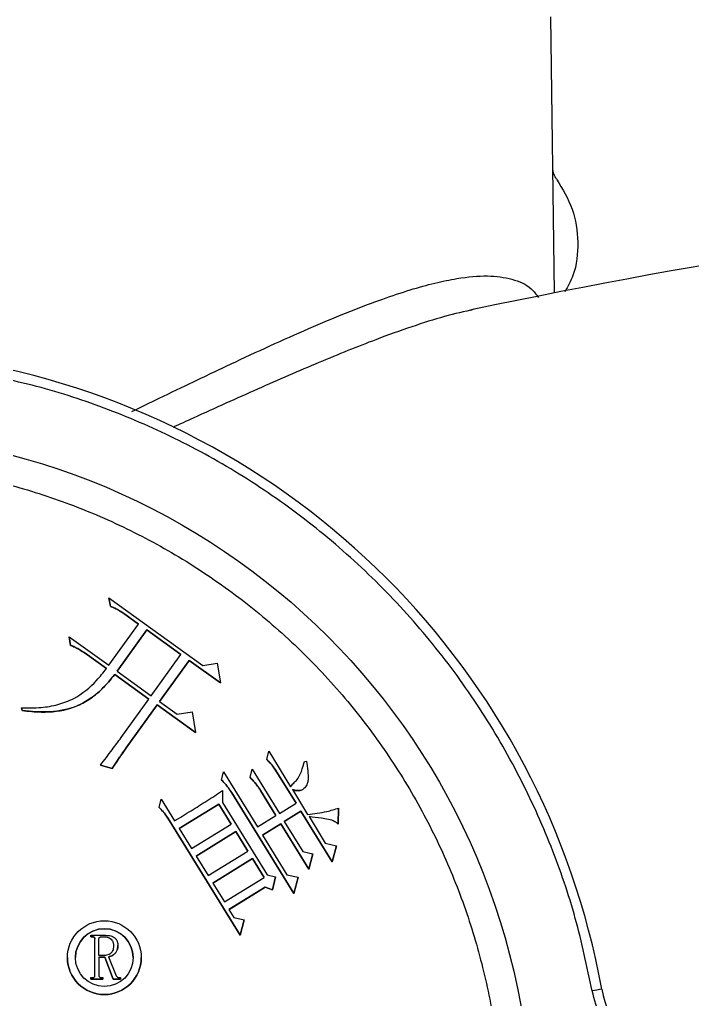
# Model space of a CAD drawing. Header units: millimetres. Extents: x 2344 to 4024, y 1094 to 2282.
# Drawn here: x 3557.1 to 3626.2, y 2040 to 2140.7 of the extents above; entities that cross this region are included whole.
import ezdxf

# ---------------------------------------------------------------- set-up
doc = ezdxf.new("R2010")
doc.units = ezdxf.units.MM

msp = doc.modelspace()

# ---------------------------------------------------------------- linework, layer by layer
at = {"color": 7, "linetype": 'Continuous', "lineweight": 25}
for p, q in [((3612, 2112.633), (3611.629, 2140.998)), ((3603.348, 2110.862), (3603.546, 2110.898)), ((3566.384, 2080.426), (3566.24, 2081.3)), ((3566.24, 2081.3), (3575.902, 2074.357)), ((3566.24, 2081.3), (3566.24, 2081.298)), ((3566.24, 2081.298), (3566.384, 2080.424)), ((3566.384, 2080.426), (3566.384, 2080.424)), ((3569.276, 2078.605), (3567.863, 2079.62)), ((3567.863, 2079.62), (3567.863, 2079.618)), ((3567.863, 2079.618), (3569.275, 2078.604)), ((3566.229, 2074.367), (3569.276, 2078.605)), ((3562.305, 2076.417), (3562.161, 2077.29)), ((3562.161, 2077.29), (3566.229, 2074.367)), ((3562.161, 2077.29), (3562.161, 2077.288)), ((3562.161, 2077.288), (3562.305, 2076.415)), ((3570.123, 2077.997), (3567.077, 2073.759)), ((3567.078, 2073.758), (3570.123, 2077.994)), ((3573.627, 2075.48), (3570.123, 2077.997)), ((3570.123, 2077.997), (3570.123, 2077.994)), ((3570.123, 2077.994), (3573.626, 2075.478)), ((3562.305, 2076.417), (3562.305, 2076.415)), ((3565.985, 2074.028), (3563.782, 2075.611)), ((3563.782, 2075.611), (3563.782, 2075.608)), ((3563.782, 2075.608), (3565.985, 2074.026)), ((3570.58, 2071.242), (3573.627, 2075.48)), ((3574.474, 2074.871), (3571.428, 2070.633)), ((3571.429, 2070.632), (3574.474, 2074.869)), ((3577.695, 2072.554), (3574.474, 2074.871)), ((3574.474, 2074.871), (3574.474, 2074.869)), ((3574.474, 2074.869), (3577.695, 2072.552)), ((3575.902, 2074.357), (3577.361, 2074.593)), ((3577.361, 2074.593), (3577.695, 2072.554)), ((3570.336, 2070.902), (3566.833, 2073.42)), ((3566.833, 2073.42), (3566.833, 2073.417)), ((3566.833, 2073.417), (3570.335, 2070.901)), ((3567.077, 2073.759), (3570.58, 2071.242)), ((3577.695, 2072.554), (3577.695, 2072.552)), ((3557.319, 2069.716), (3557.27, 2070.009)), ((3557.27, 2070.009), (3557.27, 2070.006)), ((3557.27, 2070.006), (3557.319, 2069.714)), ((3567.493, 2066.947), (3570.336, 2070.902)), ((3571.184, 2070.294), (3568.017, 2065.886)), ((3568.017, 2065.884), (3571.184, 2070.292)), ((3575.14, 2067.45), (3571.184, 2070.294)), ((3571.184, 2070.294), (3571.184, 2070.292)), ((3571.184, 2070.292), (3575.14, 2067.448)), ((3571.428, 2070.633), (3573.236, 2069.333)), ((3557.319, 2069.716), (3557.319, 2069.714)), ((3573.236, 2069.333), (3574.79, 2069.587)), ((3574.79, 2069.587), (3575.14, 2067.45)), ((3575.14, 2067.45), (3575.14, 2067.448)), ((3568.017, 2065.886), (3568.017, 2065.884)), ((3582.446, 2064.691), (3582.651, 2065.549)), ((3582.651, 2065.549), (3584.904, 2061.886)), ((3566.571, 2063.754), (3565.366, 2064.104)), ((3565.366, 2064.104), (3565.366, 2064.102)), ((3565.366, 2064.102), (3566.571, 2063.752)), ((3586.327, 2064.47), (3586.54, 2064.521)), ((3566.571, 2063.754), (3566.571, 2063.752)), ((3577.807, 2062.569), (3578.012, 2063.427)), ((3578.012, 2063.427), (3581.5, 2057.756)), ((3580.743, 2062.826), (3580.948, 2063.686)), ((3580.948, 2063.686), (3583.745, 2059.138)), ((3585.458, 2060.191), (3583.496, 2063.381)), ((3583.496, 2063.381), (3583.496, 2063.379)), ((3583.496, 2063.379), (3585.457, 2060.19)), ((3586.697, 2062.94), (3586.697, 2062.943)), ((3577.902, 2061.488), (3577.915, 2060.273)), ((3585.217, 2050.921), (3578.857, 2061.259)), ((3578.857, 2061.259), (3578.857, 2061.257)), ((3578.857, 2061.257), (3585.217, 2050.919)), ((3583.391, 2058.919), (3581.793, 2061.519)), ((3581.793, 2061.519), (3581.793, 2061.517)), ((3581.793, 2061.517), (3583.39, 2058.919)), ((3585.086, 2061.591), (3586.65, 2059.05)), ((3571.391, 2059.762), (3571.596, 2060.62)), ((3571.596, 2060.62), (3572.976, 2058.375)), ((3577.524, 2060.114), (3573.448, 2057.607)), ((3573.449, 2057.605), (3577.524, 2060.112)), ((3578.798, 2058.046), (3577.524, 2060.114)), ((3577.524, 2060.114), (3577.524, 2060.112)), ((3577.524, 2060.112), (3578.797, 2058.045)), ((3577.915, 2060.273), (3582.494, 2052.829)), ((3583.745, 2059.138), (3585.458, 2060.191)), ((3581.5, 2057.756), (3583.391, 2058.919)), ((3585.967, 2059.364), (3584.254, 2058.311)), ((3584.255, 2058.309), (3585.967, 2059.362)), ((3589.165, 2054.165), (3585.967, 2059.364)), ((3585.967, 2059.364), (3585.967, 2059.362)), ((3585.967, 2059.362), (3589.165, 2054.163)), ((3589.83, 2059.703), (3589.789, 2058.049)), ((3589.789, 2058.046), (3589.83, 2059.701)), ((3589.83, 2059.703), (3589.83, 2059.701)), ((3579.71, 2046.637), (3572.441, 2058.452)), ((3572.441, 2058.452), (3572.441, 2058.45)), ((3572.441, 2058.45), (3579.71, 2046.635)), ((3574.722, 2055.539), (3578.798, 2058.046)), ((3583.899, 2058.092), (3582.009, 2056.929)), ((3582.01, 2056.927), (3583.899, 2058.09)), ((3586.771, 2053.425), (3583.899, 2058.092)), ((3583.899, 2058.092), (3583.899, 2058.09)), ((3583.899, 2058.09), (3586.771, 2053.423)), ((3584.254, 2058.311), (3586.144, 2055.239)), ((3586.794, 2058.814), (3588.466, 2056.097)), ((3589.789, 2058.049), (3589.789, 2058.046)), ((3573.448, 2057.607), (3574.722, 2055.539)), ((3579.268, 2057.278), (3575.192, 2054.771)), ((3575.193, 2054.77), (3579.268, 2057.276)), ((3580.506, 2055.27), (3579.268, 2057.278)), ((3579.268, 2057.278), (3579.268, 2057.276)), ((3579.268, 2057.276), (3580.505, 2055.269)), ((3582.009, 2056.929), (3584.518, 2052.853)), ((3588.466, 2056.097), (3589.612, 2055.824)), ((3576.43, 2052.763), (3580.506, 2055.27)), ((3586.144, 2055.239), (3587.195, 2054.987)), ((3587.195, 2054.987), (3586.771, 2053.425)), ((3586.771, 2053.423), (3587.195, 2054.985)), ((3587.195, 2054.987), (3587.195, 2054.985)), ((3589.612, 2055.824), (3589.165, 2054.165)), ((3589.165, 2054.163), (3589.612, 2055.822)), ((3589.612, 2055.824), (3589.612, 2055.822)), ((3575.192, 2054.771), (3576.43, 2052.763)), ((3580.979, 2054.502), (3576.903, 2051.995)), ((3576.904, 2051.993), (3580.979, 2054.499)), ((3582.176, 2052.552), (3580.979, 2054.502)), ((3580.979, 2054.502), (3580.979, 2054.499)), ((3580.979, 2054.499), (3582.175, 2052.551)), ((3589.165, 2054.165), (3589.165, 2054.163)), ((3584.518, 2052.853), (3585.661, 2052.58)), ((3586.771, 2053.425), (3586.771, 2053.423)), ((3576.903, 2051.995), (3578.1, 2050.045)), ((3578.1, 2050.045), (3582.176, 2052.552)), ((3582.494, 2052.829), (3583.355, 2052.627)), ((3583.355, 2052.627), (3583.036, 2051.288)), ((3583.036, 2051.286), (3583.355, 2052.624)), ((3583.355, 2052.627), (3583.355, 2052.624)), ((3585.661, 2052.58), (3585.217, 2050.921)), ((3585.217, 2050.919), (3585.661, 2052.578)), ((3585.661, 2052.58), (3585.661, 2052.578)), ((3582.294, 2051.566), (3578.572, 2049.277)), ((3578.573, 2049.276), (3582.294, 2051.564)), ((3583.036, 2051.288), (3582.294, 2051.566)), ((3582.294, 2051.566), (3582.294, 2051.564)), ((3582.294, 2051.564), (3583.036, 2051.286)), ((3583.036, 2051.288), (3583.036, 2051.286)), ((3585.217, 2050.921), (3585.217, 2050.919)), ((3578.572, 2049.277), (3579.081, 2048.45)), ((3579.081, 2048.45), (3580.131, 2048.201)), ((3580.131, 2048.201), (3579.71, 2046.637)), ((3579.71, 2046.635), (3580.131, 2048.199)), ((3580.131, 2048.201), (3580.131, 2048.199)), ((3564.393, 2046.468), (3564.393, 2046.625)), ((3564.393, 2046.625), (3565.893, 2046.625)), ((3564.551, 2046.468), (3564.393, 2046.468)), ((3564.393, 2046.468), (3564.393, 2046.465)), ((3564.393, 2046.465), (3564.551, 2046.465)), ((3564.551, 2046.468), (3564.551, 2046.465)), ((3564.788, 2042.494), (3564.788, 2046.257)), ((3565.209, 2044.547), (3565.209, 2046.257)), ((3565.446, 2046.468), (3565.735, 2046.468)), ((3565.446, 2046.468), (3565.446, 2046.465)), ((3565.446, 2046.465), (3565.735, 2046.465)), ((3565.735, 2046.468), (3565.735, 2046.465)), ((3579.71, 2046.637), (3579.71, 2046.635)), ((3561.974, 2044.329), (3561.974, 2044.327)), ((3565.788, 2044.547), (3565.209, 2044.547)), ((3565.814, 2044.389), (3565.209, 2044.389)), ((3565.209, 2044.389), (3565.209, 2042.494)), ((3565.209, 2044.386), (3565.814, 2044.386)), ((3566.683, 2042.125), (3565.814, 2044.389)), ((3565.814, 2044.389), (3565.814, 2044.386)), ((3565.814, 2044.386), (3566.683, 2042.123)), ((3566.209, 2044.415), (3566.999, 2042.468)), ((3569.558, 2044.327), (3569.558, 2044.329)), ((3564.393, 2042.125), (3564.393, 2042.283)), ((3564.393, 2042.283), (3564.551, 2042.283)), ((3565.604, 2042.125), (3564.393, 2042.125)), ((3564.393, 2042.125), (3564.393, 2042.123)), ((3564.393, 2042.123), (3565.604, 2042.123)), ((3565.446, 2042.283), (3565.604, 2042.283)), ((3565.604, 2042.283), (3565.604, 2042.125)), ((3565.604, 2042.125), (3565.604, 2042.123)), ((3567.42, 2042.125), (3566.683, 2042.125)), ((3566.683, 2042.125), (3566.683, 2042.123)), ((3566.683, 2042.123), (3567.42, 2042.123)), ((3567.262, 2042.283), (3567.42, 2042.283)), ((3567.42, 2042.283), (3567.42, 2042.125)), ((3567.42, 2042.125), (3567.42, 2042.123))]:
    msp.add_line(p, q, dxfattribs=at)
for centre, radius in [((3538.151, 2026.774), 71.5), ((3565.766, 2044.329), 3.792), ((3565.766, 2044.329), 2.971)]:
    msp.add_circle(centre, radius, dxfattribs=at)
for centre, radius, start, end in [((3739.339, 1468.197), 656.897, 95.489386, 101.924805), ((3538.151, 2026.772), 80, 10.30617, 79.69396), ((3565.766, 2044.327), 2.971, 0.0001, 179.9999), ((3565.766, 2044.327), 3.792, 180.00009, 359.99975), ((3637.357, 1924.175), 118.693, 99.94425, 100.42679), ((3626.699, 2042.874), 10, 190.30615, 249.41337)]:
    msp.add_arc(centre, radius, start, end, dxfattribs=at)
for points, knots in [([(3612.221, 2124.307), (3612.111, 2124.484), (3611.891, 2124.84), (3611.852, 2125.257), (3611.832, 2125.467)], [0, 0, 0, 0, 0.4971187, 1, 1, 1, 1]), ([(3612.221, 2124.307), (3612.823, 2123.314), (3614.027, 2121.327), (3614.528, 2117.853), (3614.235, 2114.858), (3613.377, 2113.287), (3613.073, 2112.731)], [0, 0, 0, 0, 0.2818923, 0.5637846, 0.8456768, 1, 1, 1, 1]), ([(3568.605, 2100.46), (3569.539, 2100.911), (3571.685, 2101.947), (3575.23, 2103.654), (3579.213, 2105.548), (3583.325, 2107.452), (3587.271, 2109.204), (3590.97, 2110.743), (3594.277, 2111.997), (3597.178, 2112.962), (3599.722, 2113.668), (3602.444, 2114.232), (3605.184, 2114.479), (3607.715, 2114.123), (3609.455, 2113.374), (3610.126, 2112.48), (3610.366, 2112.162)], [0, 0, 0, 0, 0.0469431, 0.1078801, 0.183383, 0.2583795, 0.3343242, 0.4100721, 0.481911, 0.5462274, 0.6084698, 0.6687832, 0.7633296, 0.8552304, 0.9483781, 1, 1, 1, 1]), ([(3603.737, 2110.945), (3602.747, 2110.716), (3600.747, 2110.252), (3597.357, 2109.18), (3593.102, 2107.65), (3587.858, 2105.531), (3581.563, 2102.787), (3576.515, 2100.502), (3573.498, 2099.124), (3572.788, 2098.8)], [0, 0, 0, 0, 0.122639, 0.2477412, 0.3757787, 0.5645067, 0.75334, 0.9420073, 1, 1, 1, 1]), ([(3615.876, 2040.908), (3615.35, 2043.404), (3614.288, 2048.441), (3611.749, 2055.818), (3608.48, 2063.06), (3604.417, 2070.039), (3599.605, 2076.642), (3594.113, 2082.736), (3588.019, 2088.228), (3581.416, 2093.04), (3574.437, 2097.103), (3567.195, 2100.372), (3559.818, 2102.911), (3554.781, 2103.973), (3552.285, 2104.499)], [0, 0, 0, 0, 0.07995876, 0.16137147, 0.24414236, 0.32889261, 0.41421659, 0.49999999, 0.58577836, 0.67110241, 0.75585763, 0.83862366, 0.92003884, 1, 1, 1, 1]), ([(3469.651, 2026.781), (3469.706, 2028.87), (3469.816, 2033.048), (3470.726, 2039.387), (3472.211, 2045.739), (3474.385, 2052.105), (3477.216, 2058.328), (3480.73, 2064.351), (3484.884, 2070.042), (3489.628, 2075.304), (3494.889, 2080.047), (3500.581, 2084.201), (3506.604, 2087.715), (3512.827, 2090.547), (3519.192, 2092.718), (3525.545, 2094.213), (3531.884, 2095.09), (3538.151, 2095.376), (3544.418, 2095.09), (3550.757, 2094.213), (3557.109, 2092.718), (3563.475, 2090.547), (3569.698, 2087.715), (3575.721, 2084.201), (3581.413, 2080.047), (3586.674, 2075.304), (3591.418, 2070.042), (3595.572, 2064.351), (3599.086, 2058.328), (3601.916, 2052.105), (3604.09, 2045.739), (3605.576, 2039.387), (3606.486, 2033.048), (3606.596, 2028.87), (3606.651, 2026.781)], [0, 0, 0, 0, 0.0291236, 0.0582485, 0.08912, 0.1199941, 0.1519015, 0.1843128, 0.2170688, 0.25, 0.2829312, 0.3156872, 0.3480985, 0.3800059, 0.4108775, 0.4417515, 0.4708745, 0.5, 0.529123, 0.5582485, 0.58912, 0.6199941, 0.6519015, 0.6843128, 0.7170688, 0.75, 0.7829312, 0.8156872, 0.8480985, 0.8800059, 0.9108775, 0.9417515, 0.9708751, 1, 1, 1, 1]), ([(3567.863, 2079.62), (3567.726, 2079.715), (3567.452, 2079.905), (3566.963, 2080.187), (3566.596, 2080.339), (3566.384, 2080.426)], [0, 0, 0, 0, 0.2959723, 0.59214985, 1, 1, 1, 1]), ([(3566.384, 2080.424), (3566.538, 2080.362), (3566.848, 2080.238), (3567.346, 2079.972), (3567.673, 2079.748), (3567.863, 2079.618)], [0, 0, 0, 0, 0.2959938, 0.5922002, 1, 1, 1, 1]), ([(3563.782, 2075.611), (3563.645, 2075.706), (3563.371, 2075.896), (3562.882, 2076.177), (3562.516, 2076.329), (3562.305, 2076.417)], [0, 0, 0, 0, 0.2963846, 0.5929775, 1, 1, 1, 1]), ([(3562.305, 2076.415), (3562.459, 2076.352), (3562.769, 2076.227), (3563.266, 2075.962), (3563.593, 2075.738), (3563.782, 2075.608)], [0, 0, 0, 0, 0.2964036, 0.5930179, 1, 1, 1, 1]), ([(3557.27, 2070.009), (3557.939, 2069.996), (3559.192, 2069.971), (3561.008, 2070.282), (3563.051, 2071.041), (3564.708, 2072.427), (3565.658, 2073.618), (3565.985, 2074.028)], [0, 0, 0, 0, 0.1989974, 0.3726503, 0.5456254, 0.8432566, 1, 1, 1, 1]), ([(3566.833, 2073.42), (3566.41, 2072.902), (3565.343, 2071.599), (3563.121, 2070.034), (3560.18, 2069.449), (3558.271, 2069.627), (3557.319, 2069.716)], [0, 0, 0, 0, 0.1857159, 0.4679578, 0.7348593, 1, 1, 1, 1]), ([(3557.319, 2069.714), (3557.983, 2069.646), (3559.652, 2069.477), (3561.885, 2069.705), (3563.763, 2070.537), (3565.352, 2071.643), (3566.258, 2072.729), (3566.833, 2073.417)], [0, 0, 0, 0, 0.18536599, 0.4664547, 0.60922565, 0.75230517, 1, 1, 1, 1]), ([(3565.366, 2064.104), (3565.569, 2064.368), (3565.975, 2064.897), (3566.532, 2065.636), (3567.038, 2066.319), (3567.341, 2066.738), (3567.493, 2066.947)], [0, 0, 0, 0, 0.28162406, 0.56325086, 0.78161879, 1, 1, 1, 1]), ([(3568.017, 2065.886), (3567.824, 2065.615), (3567.478, 2065.129), (3566.999, 2064.416), (3566.714, 2063.975), (3566.571, 2063.754)], [0, 0, 0, 0, 0.3881543, 0.694028, 1, 1, 1, 1]), ([(3566.571, 2063.752), (3566.752, 2064.032), (3567.075, 2064.533), (3567.56, 2065.242), (3567.865, 2065.67), (3568.017, 2065.884)], [0, 0, 0, 0, 0.38815448, 0.69402924, 1, 1, 1, 1]), ([(3583.496, 2063.381), (3583.406, 2063.521), (3583.225, 2063.801), (3582.885, 2064.249), (3582.606, 2064.529), (3582.446, 2064.691)], [0, 0, 0, 0, 0.2970338, 0.5942695, 1, 1, 1, 1]), ([(3582.446, 2064.689), (3582.564, 2064.571), (3582.802, 2064.337), (3583.156, 2063.9), (3583.372, 2063.569), (3583.496, 2063.379)], [0, 0, 0, 0, 0.297059, 0.59435, 1, 1, 1, 1]), ([(3585.587, 2062.631), (3585.693, 2062.806), (3585.906, 2063.155), (3586.127, 2063.784), (3586.255, 2064.225), (3586.327, 2064.47)], [0, 0, 0, 0, 0.3080819, 0.6148901, 1, 1, 1, 1]), ([(3586.54, 2064.521), (3586.585, 2064.191), (3586.672, 2063.555), (3586.726, 2062.778), (3586.629, 2062.166), (3586.421, 2061.844), (3586.252, 2061.676), (3586.203, 2061.627)], [0, 0, 0, 0, 0.3287543, 0.6337994, 0.7646363, 0.9315296, 1, 1, 1, 1]), ([(3578.857, 2061.259), (3578.767, 2061.399), (3578.586, 2061.679), (3578.246, 2062.128), (3577.968, 2062.408), (3577.807, 2062.569)], [0, 0, 0, 0, 0.2970338, 0.5942695, 1, 1, 1, 1]), ([(3577.807, 2062.567), (3577.925, 2062.45), (3578.163, 2062.215), (3578.517, 2061.778), (3578.733, 2061.448), (3578.857, 2061.257)], [0, 0, 0, 0, 0.297059, 0.59435, 1, 1, 1, 1]), ([(3581.793, 2061.519), (3581.703, 2061.659), (3581.522, 2061.939), (3581.182, 2062.386), (3580.903, 2062.665), (3580.743, 2062.826)], [0, 0, 0, 0, 0.2973696, 0.5949685, 1, 1, 1, 1]), ([(3580.743, 2062.824), (3580.861, 2062.707), (3581.099, 2062.472), (3581.455, 2062.037), (3581.669, 2061.707), (3581.793, 2061.517)], [0, 0, 0, 0, 0.2973888, 0.5950408, 1, 1, 1, 1]), ([(3584.904, 2061.886), (3585.01, 2062.016), (3585.17, 2062.212), (3585.405, 2062.454), (3585.526, 2062.572), (3585.587, 2062.631)], [0, 0, 0, 0, 0.4983742, 0.7490822, 1, 1, 1, 1]), ([(3572.976, 2058.375), (3573.543, 2058.725), (3574.653, 2059.411), (3576.302, 2060.436), (3577.369, 2061.137), (3577.902, 2061.488)], [0, 0, 0, 0, 0.3431832, 0.6715556, 1, 1, 1, 1]), ([(3586.203, 2061.627), (3586.074, 2061.572), (3585.792, 2061.452), (3585.398, 2061.505), (3585.163, 2061.569), (3585.086, 2061.591)], [0, 0, 0, 0, 0.3603885, 0.7895238, 1, 1, 1, 1]), ([(3585.086, 2061.588), (3585.218, 2061.554), (3585.482, 2061.483), (3585.878, 2061.473), (3586.104, 2061.578), (3586.203, 2061.624)], [0, 0, 0, 0, 0.3565847, 0.7163644, 1, 1, 1, 1]), ([(3572.441, 2058.452), (3572.351, 2058.592), (3572.17, 2058.872), (3571.83, 2059.32), (3571.552, 2059.6), (3571.391, 2059.762)], [0, 0, 0, 0, 0.2970338, 0.5942695, 1, 1, 1, 1]), ([(3571.391, 2059.76), (3571.509, 2059.642), (3571.747, 2059.408), (3572.101, 2058.971), (3572.317, 2058.641), (3572.441, 2058.45)], [0, 0, 0, 0, 0.297059, 0.59435, 1, 1, 1, 1]), ([(3586.65, 2059.05), (3586.981, 2059.089), (3587.643, 2059.166), (3588.716, 2059.344), (3589.432, 2059.574), (3589.83, 2059.703)], [0, 0, 0, 0, 0.3073895, 0.6148574, 1, 1, 1, 1]), ([(3589.789, 2058.049), (3589.675, 2058.134), (3589.179, 2058.508), (3588.097, 2058.643), (3587.212, 2058.759), (3586.794, 2058.814)], [0, 0, 0, 0, 0.1355582, 0.59251724, 1, 1, 1, 1]), ([(3564.788, 2046.257), (3564.787, 2046.288), (3564.784, 2046.337), (3564.754, 2046.398), (3564.715, 2046.436), (3564.646, 2046.465), (3564.59, 2046.466), (3564.551, 2046.468)], [0, 0, 0, 0, 0.2504106, 0.398556, 0.5474402, 0.6862357, 1, 1, 1, 1]), ([(3564.551, 2046.465), (3564.589, 2046.464), (3564.645, 2046.462), (3564.715, 2046.434), (3564.754, 2046.396), (3564.782, 2046.339), (3564.787, 2046.291), (3564.788, 2046.26), (3564.788, 2046.255)], [0, 0, 0, 0, 0.3046765, 0.4550368, 0.6065485, 0.7453901, 0.9603697, 1, 1, 1, 1]), ([(3565.209, 2046.257), (3565.211, 2046.284), (3565.214, 2046.33), (3565.245, 2046.39), (3565.295, 2046.434), (3565.364, 2046.464), (3565.419, 2046.466), (3565.446, 2046.468)], [0, 0, 0, 0, 0.22289413, 0.38483568, 0.54731898, 0.77307193, 1, 1, 1, 1]), ([(3565.209, 2046.255), (3565.211, 2046.282), (3565.214, 2046.328), (3565.245, 2046.388), (3565.295, 2046.432), (3565.364, 2046.462), (3565.419, 2046.464), (3565.446, 2046.465)], [0, 0, 0, 0, 0.2228941, 0.3848357, 0.547319, 0.7730719, 1, 1, 1, 1]), ([(3565.735, 2046.468), (3565.877, 2046.46), (3566.104, 2046.448), (3566.389, 2046.311), (3566.575, 2046.112), (3566.693, 2045.837), (3566.703, 2045.629), (3566.709, 2045.52)], [0, 0, 0, 0, 0.27235788, 0.4349177, 0.59830332, 0.79042618, 1, 1, 1, 1]), ([(3565.735, 2046.465), (3565.877, 2046.458), (3566.104, 2046.446), (3566.389, 2046.309), (3566.575, 2046.11), (3566.693, 2045.835), (3566.703, 2045.627), (3566.709, 2045.518)], [0, 0, 0, 0, 0.2723579, 0.4349177, 0.5983033, 0.7904262, 1, 1, 1, 1]), ([(3565.893, 2046.625), (3566.082, 2046.616), (3566.386, 2046.601), (3566.754, 2046.435), (3566.983, 2046.228), (3567.133, 2045.934), (3567.148, 2045.706), (3567.156, 2045.573)], [0, 0, 0, 0, 0.3001846, 0.4844442, 0.6359343, 0.7877448, 1, 1, 1, 1]), ([(3566.709, 2045.52), (3566.698, 2045.35), (3566.682, 2045.091), (3566.487, 2044.802), (3566.268, 2044.643), (3566.026, 2044.557), (3565.859, 2044.55), (3565.788, 2044.547)], [0, 0, 0, 0, 0.3308835, 0.5011791, 0.6709162, 0.8596877, 1, 1, 1, 1]), ([(3567.156, 2045.573), (3567.147, 2045.425), (3567.131, 2045.167), (3566.96, 2044.832), (3566.697, 2044.594), (3566.434, 2044.455), (3566.256, 2044.423), (3566.209, 2044.415)], [0, 0, 0, 0, 0.267946, 0.4692773, 0.6704052, 0.9119953, 1, 1, 1, 1]), ([(3566.209, 2044.413), (3566.353, 2044.452), (3566.624, 2044.526), (3566.925, 2044.785), (3567.115, 2045.119), (3567.153, 2045.39), (3567.156, 2045.551), (3567.156, 2045.571)], [0, 0, 0, 0, 0.2708017, 0.5092108, 0.7050775, 0.9633829, 1, 1, 1, 1]), ([(3564.551, 2042.283), (3564.596, 2042.285), (3564.66, 2042.288), (3564.731, 2042.327), (3564.768, 2042.374), (3564.786, 2042.433), (3564.787, 2042.475), (3564.788, 2042.494)], [0, 0, 0, 0, 0.3640306, 0.510061, 0.6558643, 0.8438409, 1, 1, 1, 1]), ([(3565.209, 2042.494), (3565.211, 2042.469), (3565.214, 2042.423), (3565.243, 2042.364), (3565.291, 2042.319), (3565.361, 2042.289), (3565.416, 2042.285), (3565.446, 2042.283)], [0, 0, 0, 0, 0.2102235, 0.3757588, 0.5425339, 0.746796, 1, 1, 1, 1]), ([(3566.999, 2042.468), (3567.012, 2042.443), (3567.039, 2042.393), (3567.096, 2042.33), (3567.174, 2042.29), (3567.231, 2042.286), (3567.262, 2042.283)], [0, 0, 0, 0, 0.2494577, 0.5009802, 0.7310389, 1, 1, 1, 1]), ([(3622.831, 2032.578), (3621.984, 2032.969), (3620.262, 2033.764), (3618.17, 2035.754), (3616.585, 2038.168), (3616.11, 2040.005), (3615.876, 2040.908)], [0, 0, 0, 0, 0.2457963, 0.5, 0.7542037, 1, 1, 1, 1])]:
    msp.add_open_spline(points, degree=3, knots=knots, dxfattribs=at)

doc.saveas('drawing.dxf')
